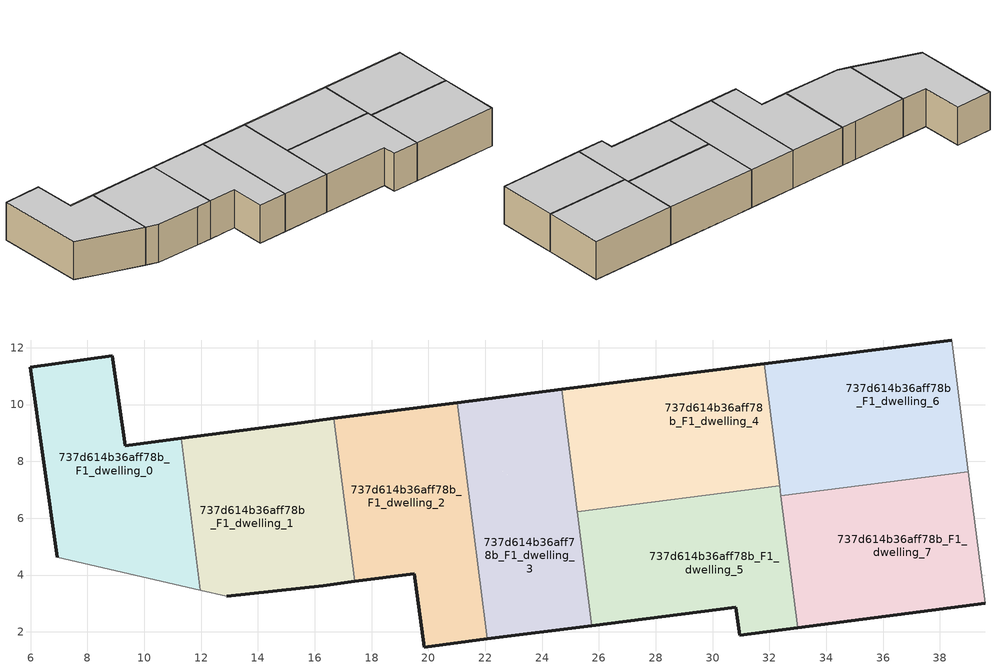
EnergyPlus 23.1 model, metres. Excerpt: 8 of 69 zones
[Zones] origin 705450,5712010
737d614b36aff78b_F1_dwelling_0
 floor to 737d614b36aff78b_F0_dwelling_0 (EU_floor_Construction): 9.27,4.09 11.53,7.01 11.3,8.81 9.33,8.55 8.87,11.71 6,11.31 6.94,4.63 z3
 floor to 737d614b36aff78b_F0_dwelling_1 (EU_floor_Construction): 11.98,3.46 11.53,7.01 9.27,4.09 z3
 wall outside (EU_wall_Construction): 6.94,4.63 6,11.31 8.87,11.71 9.33,8.55 11.3,8.81 z3:6
 wall to 737d614b36aff78b_F1_dwelling_1 (EU_wall_Construction): 11.3,8.81 11.98,3.46 z3:6
 wall adiabatic (EU_wall_Construction): 11.98,3.46 6.94,4.63 z3:6
 ceiling to 737d614b36aff78b_F2_dwelling_0 (EU_floor_Construction): 11.3,8.81 11.98,3.46 6.94,4.63 6,11.31 8.87,11.71 9.33,8.55 z6
737d614b36aff78b_F1_dwelling_1
 floor to 737d614b36aff78b_F0_dwelling_1 (EU_floor_Construction): 17.41,3.77 17.17,5.59 12.96,8.86 11.53,7.01 11.98,3.46 12.9,3.25 16.3,3.63 z3
 floor to 737d614b36aff78b_F0_dwelling_0 (EU_floor_Construction): 11.53,7.01 12.96,8.86 12.77,9 11.3,8.81 z3
 floor to 737d614b36aff78b_F0_dwelling_2 (EU_floor_Construction): 17.17,5.59 16.68,9.51 15.53,9.37 12.77,9 12.96,8.86 z3
 wall outside (EU_wall_Construction): 17.41,3.77 16.3,3.63 12.9,3.25 / 11.3,8.81 15.53,9.37 16.68,9.51 z3:6
 wall adiabatic (EU_wall_Construction): 12.9,3.25 11.98,3.46 z3:6
 wall to 737d614b36aff78b_F1_dwelling_2 (EU_wall_Construction): 16.68,9.51 17.41,3.77 z3:6
 ceiling to 737d614b36aff78b_F2_dwelling_1 (EU_floor_Construction): 16.68,9.51 17.41,3.77 16.3,3.63 12.9,3.25 11.98,3.46 11.3,8.81 15.53,9.37 z6
737d614b36aff78b_F1_dwelling_2
 floor to 737d614b36aff78b_F0_dwelling_2 (EU_floor_Construction): 19.56,3.63 21.51,6.14 21.17,8.77 19.72,9.9 16.68,9.51 17.17,5.59 19.22,4.01 19.51,4.05 z3
 floor to 737d614b36aff78b_F0_dwelling_1 (EU_floor_Construction): 19.22,4.01 17.17,5.59 17.41,3.77 z3
 floor to 737d614b36aff78b_F0_dwelling_3 (EU_floor_Construction): 22.07,1.75 21.51,6.14 19.56,3.63 19.85,1.47 z3
 floor to 737d614b36aff78b_F0_dwelling_4 (EU_floor_Construction): 21.17,8.77 21.01,10.06 19.72,9.9 z3
 wall outside (EU_wall_Construction): 16.68,9.51 21.01,10.06 / 22.07,1.75 19.85,1.47 19.51,4.05 17.41,3.77 z3:6
 wall to 737d614b36aff78b_F1_dwelling_3 (EU_wall_Construction): 21.01,10.06 22.07,1.75 z3:6
 ceiling to 737d614b36aff78b_F2_dwelling_2 (EU_floor_Construction): 21.01,10.06 22.07,1.75 19.85,1.47 19.51,4.05 17.41,3.77 16.68,9.51 z6
737d614b36aff78b_F1_dwelling_3
 floor to 737d614b36aff78b_F0_dwelling_3 (EU_floor_Construction): 25.75,2.22 25.32,5.56 22.66,7.62 21.51,6.14 22.07,1.75 z3
 floor to 737d614b36aff78b_F0_dwelling_2 (EU_floor_Construction): 21.51,6.14 22.66,7.62 21.17,8.77 z3
 floor to 737d614b36aff78b_F0_dwelling_4 (EU_floor_Construction): 25.32,5.56 24.69,10.53 21.01,10.06 21.17,8.77 z3
 wall outside (EU_wall_Construction): 21.01,10.06 24.69,10.53 / 25.75,2.22 22.07,1.75 z3:6
 wall to 737d614b36aff78b_F1_dwelling_4 (EU_wall_Construction): 24.69,10.53 25.24,6.23 z3:6
 wall to 737d614b36aff78b_F1_dwelling_5 (EU_wall_Construction): 25.24,6.23 25.75,2.22 z3:6
 ceiling to 737d614b36aff78b_F2_dwelling_3 (EU_floor_Construction): 24.69,10.53 25.75,2.22 22.07,1.75 21.01,10.06 z6
737d614b36aff78b_F1_dwelling_4
 floor to 737d614b36aff78b_F0_dwelling_4 (EU_floor_Construction): 28.24,6.62 29.41,8.12 26.08,10.7 24.69,10.53 25.24,6.24 z3
 floor to 737d614b36aff78b_F0_dwelling_6 (EU_floor_Construction): 32.36,7.14 31.81,11.43 26.08,10.7 30.91,6.96 z3
 floor to 737d614b36aff78b_F0_dwelling_5 (EU_floor_Construction): 30.91,6.96 29.41,8.12 28.24,6.62 z3
 wall outside (EU_wall_Construction): 24.69,10.53 31.81,11.43 z3:6
 wall to 737d614b36aff78b_F1_dwelling_5 (EU_wall_Construction): 32.36,7.14 25.24,6.24 z3:6
 wall to 737d614b36aff78b_F1_dwelling_6 (EU_wall_Construction): 31.81,11.43 32.36,7.14 z3:6
 ceiling to 737d614b36aff78b_F2_dwelling_4 (EU_floor_Construction): 31.81,11.43 32.36,7.14 25.24,6.24 24.69,10.53 z6
737d614b36aff78b_F1_dwelling_5
 floor to 737d614b36aff78b_F0_dwelling_5 (EU_floor_Construction): 32.99,2.15 32.54,5.69 30.91,6.96 28.24,6.62 26.63,4.54 29.08,2.65 30.82,2.87 30.95,1.88 z3
 floor to 737d614b36aff78b_F0_dwelling_3 (EU_floor_Construction): 29.08,2.65 25.32,5.56 25.75,2.22 z3
 floor to 737d614b36aff78b_F0_dwelling_6 (EU_floor_Construction): 32.54,5.69 32.36,7.14 30.91,6.96 z3
 floor to 737d614b36aff78b_F0_dwelling_4 (EU_floor_Construction): 26.63,4.54 28.24,6.62 25.24,6.24 25.32,5.56 z3
 wall outside (EU_wall_Construction): 32.99,2.15 30.95,1.88 30.82,2.87 25.75,2.22 z3:6
 wall to 737d614b36aff78b_F1_dwelling_7 (EU_wall_Construction): 32.4,6.79 32.99,2.15 z3:6
 wall to 737d614b36aff78b_F1_dwelling_6 (EU_wall_Construction): 32.36,7.14 32.4,6.79 z3:6
 ceiling to 737d614b36aff78b_F2_dwelling_5 (EU_floor_Construction): 32.36,7.14 32.99,2.15 30.95,1.88 30.82,2.87 25.75,2.22 25.24,6.24 z6
737d614b36aff78b_F1_dwelling_6
 floor to 737d614b36aff78b_F0_dwelling_6 (EU_floor_Construction): 34.41,7.05 35.78,8.81 32.31,11.5 31.81,11.43 32.4,6.79 z3
 floor to 737d614b36aff78b_F0_dwelling_7 (EU_floor_Construction): 37.53,7.45 35.78,8.81 34.41,7.05 z3
 floor to 737d614b36aff78b_F0_dwelling_8 (EU_floor_Construction): 39,7.63 38.41,12.27 32.31,11.5 37.54,7.45 z3
 wall outside (EU_wall_Construction): 31.81,11.43 38.41,12.27 z3:6
 wall to 737d614b36aff78b_F1_dwelling_7 (EU_wall_Construction): 39,7.63 32.4,6.79 z3:6
 wall to 737d614b36aff78b_F1_dwelling_8 (EU_wall_Construction): 38.41,12.27 39,7.64 z3:6
 ceiling to 737d614b36aff78b_F2_dwelling_6 (EU_floor_Construction): 38.41,12.27 39,7.63 32.4,6.79 31.81,11.43 z6
737d614b36aff78b_F1_dwelling_7
 floor to 737d614b36aff78b_F0_dwelling_7 (EU_floor_Construction): 39.59,3 39.18,6.17 37.53,7.45 34.41,7.05 33.06,5.3 36.53,2.61 z3
 floor to 737d614b36aff78b_F0_dwelling_5 (EU_floor_Construction): 36.53,2.61 32.54,5.69 32.99,2.15 z3
 floor to 737d614b36aff78b_F0_dwelling_8 (EU_floor_Construction): 39.18,6.17 39,7.63 37.54,7.45 z3
 floor to 737d614b36aff78b_F0_dwelling_6 (EU_floor_Construction): 33.06,5.3 34.41,7.05 32.4,6.79 32.54,5.69 z3
 wall outside (EU_wall_Construction): 39.59,3 32.99,2.15 z3:6
 wall to 737d614b36aff78b_F1_dwelling_9 (EU_wall_Construction): 39,7.63 39.59,3 z3:6
 ceiling to 737d614b36aff78b_F2_dwelling_7 (EU_floor_Construction): 39,7.63 39.59,3 32.99,2.15 32.4,6.79 z6
[Building]
EU S2 Campaign: North Axis=0; Terrain=City; Solar Distribution=FullExterior
[Site:Location]
London: Latitude=51.5; Longitude=-0.5; Time Zone=0; Elevation=25
[SizingPeriod:WeatherFileDays]
AnnualSizingPeriod: Begin Month=1; Begin Day of Month=1; End Month=12; End Day of Month=31; Day of Week for Start Day=Monday; Use Weather File Daylight Saving Period=No; Use Weather File Rain and Snow Indicators=No
[MATERIAL]
EU_InternalMass_Material: Roughness=MediumRough; Thickness=0.1; Conductivity=1; Density=1800; Specific Heat=900; Thermal Absorptance=0.9; Solar Absorptance=0.7; Visible Absorptance=0.7
[MATERIAL:NOMASS] Roughness=MediumRough; Thermal Absorptance=0.9; Solar Absorptance=0.7; Visible Absorptance=0.7
Name | Thermal Resistance
EU_wall_NoMass | 0.635353
EU_floor_NoMass | 1.96382
[CONSTRUCTION]
EU_wall_Construction: EU_wall_NoMass
EU_floor_Construction: EU_floor_NoMass
EU_InternalMass_Construction: EU_InternalMass_Material
[ZONE] Type=1; Multiplier=1; Ceiling Height=autocalculate; Floor Area=autocalculate; Part of Total Floor Area=Yes
Name | Volume
737d614b36aff78b_F1_dwelling_0 | 93.2402
737d614b36aff78b_F1_dwelling_1 | 93.241
737d614b36aff78b_F1_dwelling_2 | 93.2278
737d614b36aff78b_F1_dwelling_3 | 93.2351
737d614b36aff78b_F1_dwelling_4; 737d614b36aff78b_F1_dwelling_6 | 93.2336
737d614b36aff78b_F1_dwelling_5 | 93.2292
737d614b36aff78b_F1_dwelling_7 | 93.2476
[INTERNALMASS] Construction=EU_InternalMass_Construction
Name | Zone or ZoneList | Surface Area
737d614b36aff78b_F1_dwelling_0_EU_InternalMass | 737d614b36aff78b_F1_dwelling_0 | 31.0801
737d614b36aff78b_F1_dwelling_1_EU_InternalMass | 737d614b36aff78b_F1_dwelling_1 | 31.0803
737d614b36aff78b_F1_dwelling_2_EU_InternalMass | 737d614b36aff78b_F1_dwelling_2 | 31.0759
737d614b36aff78b_F1_dwelling_3_EU_InternalMass | 737d614b36aff78b_F1_dwelling_3 | 31.0783
737d614b36aff78b_F1_dwelling_4_EU_InternalMass | 737d614b36aff78b_F1_dwelling_4 | 31.0809
737d614b36aff78b_F1_dwelling_5_EU_InternalMass | 737d614b36aff78b_F1_dwelling_5 | 31.0765
737d614b36aff78b_F1_dwelling_6_EU_InternalMass | 737d614b36aff78b_F1_dwelling_6 | 31.0766
737d614b36aff78b_F1_dwelling_7_EU_InternalMass | 737d614b36aff78b_F1_dwelling_7 | 31.0822
[OTHEREQUIPMENT] Fuel Type=Electricity; Design Level Calculation Method=Watts/Area; Power per Zone Floor Area=1; Fraction Latent=0; Fraction Radiant=0; Fraction Lost=0; Carbon Dioxide Generation Rate=0; EndUse Subcategory=EU_Step8_InternalGains
Name | Zone or ZoneList or Space or SpaceList | Schedule
EU_Step8_InternalGain_737d614b36aff78b_F1_dwelling_0_f000 | 737d614b36aff78b_F1_dwelling_0 | EU_Step8_GainSchedule_737d614b36aff78b_F1_dwelling_0_f000
EU_Step8_InternalGain_737d614b36aff78b_F1_dwelling_1_f000 | 737d614b36aff78b_F1_dwelling_1 | EU_Step8_GainSchedule_737d614b36aff78b_F1_dwelling_1_f000
EU_Step8_InternalGain_737d614b36aff78b_F1_dwelling_2_f000 | 737d614b36aff78b_F1_dwelling_2 | EU_Step8_GainSchedule_737d614b36aff78b_F1_dwelling_2_f000
EU_Step8_InternalGain_737d614b36aff78b_F1_dwelling_3_f000 | 737d614b36aff78b_F1_dwelling_3 | EU_Step8_GainSchedule_737d614b36aff78b_F1_dwelling_3_f000
EU_Step8_InternalGain_737d614b36aff78b_F1_dwelling_4_f000 | 737d614b36aff78b_F1_dwelling_4 | EU_Step8_GainSchedule_737d614b36aff78b_F1_dwelling_4_f000
EU_Step8_InternalGain_737d614b36aff78b_F1_dwelling_5_f000 | 737d614b36aff78b_F1_dwelling_5 | EU_Step8_GainSchedule_737d614b36aff78b_F1_dwelling_5_f000
EU_Step8_InternalGain_737d614b36aff78b_F1_dwelling_6_f000 | 737d614b36aff78b_F1_dwelling_6 | EU_Step8_GainSchedule_737d614b36aff78b_F1_dwelling_6_f000
EU_Step8_InternalGain_737d614b36aff78b_F1_dwelling_7_f000 | 737d614b36aff78b_F1_dwelling_7 | EU_Step8_GainSchedule_737d614b36aff78b_F1_dwelling_7_f000
[ZONEVENTILATION:DESIGNFLOWRATE] Schedule=EU_AlwaysOn; Design Flow Rate Calculation Method=AirChanges/Hour; Air Changes per Hour=0.555504; Ventilation Type=Natural; Fan Pressure Rise=0; Fan Total Efficiency=1; Constant Term Coefficient=1; Temperature Term Coefficient=0; Velocity Term Coefficient=0; Velocity Squared Term Coefficient=0; Minimum Indoor Temperature=-100; Maximum Indoor Temperature=100; Delta Temperature=-100; Minimum Outdoor Temperature=-100; Maximum Outdoor Temperature=100; Maximum Wind Speed=40
Name | Zone or ZoneList or Space or SpaceList
EU_ConstantAir_737d614b36aff78b_F1_dwelling_0 | 737d614b36aff78b_F1_dwelling_0
EU_ConstantAir_737d614b36aff78b_F1_dwelling_1 | 737d614b36aff78b_F1_dwelling_1
EU_ConstantAir_737d614b36aff78b_F1_dwelling_2 | 737d614b36aff78b_F1_dwelling_2
EU_ConstantAir_737d614b36aff78b_F1_dwelling_3 | 737d614b36aff78b_F1_dwelling_3
EU_ConstantAir_737d614b36aff78b_F1_dwelling_4 | 737d614b36aff78b_F1_dwelling_4
EU_ConstantAir_737d614b36aff78b_F1_dwelling_5 | 737d614b36aff78b_F1_dwelling_5
EU_ConstantAir_737d614b36aff78b_F1_dwelling_6 | 737d614b36aff78b_F1_dwelling_6
EU_ConstantAir_737d614b36aff78b_F1_dwelling_7 | 737d614b36aff78b_F1_dwelling_7
[HVACTEMPLATE:ZONE:IDEALLOADSAIRSYSTEM] System Availability Schedule=EU_AlwaysOn; Maximum Heating Supply Air Temperature=50; Minimum Cooling Supply Air Temperature=13; Maximum Heating Supply Air Humidity Ratio=0.0156; Minimum Cooling Supply Air Humidity Ratio=0.0077; Heating Limit=NoLimit; Cooling Limit=NoLimit; Heating Availability Schedule=EU_AlwaysOn; Cooling Availability Schedule=EU_CoolingOff; Dehumidification Control Type=ConstantSensibleHeatRatio; Cooling Sensible Heat Ratio=0.7; Dehumidification Setpoint=60; Humidification Control Type=None; Humidification Setpoint=30; Outdoor Air Method=None; Outdoor Air Flow Rate per Person=0.00944; Outdoor Air Flow Rate per Zone Floor Area=0; Outdoor Air Flow Rate per Zone=0; Demand Controlled Ventilation Type=None; Outdoor Air Economizer Type=NoEconomizer; Heat Recovery Type=None; Sensible Heat Recovery Effectiveness=0.7; Latent Heat Recovery Effectiveness=0.65
Name | Template Thermostat
737d614b36aff78b_F1_dwelling_0 | EU_HeatOnly_737d614b36aff78b_F1_dwelling_0
737d614b36aff78b_F1_dwelling_1 | EU_HeatOnly_737d614b36aff78b_F1_dwelling_1
737d614b36aff78b_F1_dwelling_2 | EU_HeatOnly_737d614b36aff78b_F1_dwelling_2
737d614b36aff78b_F1_dwelling_3 | EU_HeatOnly_737d614b36aff78b_F1_dwelling_3
737d614b36aff78b_F1_dwelling_4 | EU_HeatOnly_737d614b36aff78b_F1_dwelling_4
737d614b36aff78b_F1_dwelling_5 | EU_HeatOnly_737d614b36aff78b_F1_dwelling_5
737d614b36aff78b_F1_dwelling_6 | EU_HeatOnly_737d614b36aff78b_F1_dwelling_6
737d614b36aff78b_F1_dwelling_7 | EU_HeatOnly_737d614b36aff78b_F1_dwelling_7
[SIZING:ZONE] Zone Cooling Design Supply Air Temperature Input Method=SupplyAirTemperature; Zone Cooling Design Supply Air Temperature=13; Zone Heating Design Supply Air Temperature Input Method=SupplyAirTemperature; Zone Heating Design Supply Air Temperature=50; Zone Cooling Design Supply Air Humidity Ratio=0.008; Zone Heating Design Supply Air Humidity Ratio=0.008; Cooling Design Air Flow Method=DesignDay; Cooling Design Air Flow Rate=0; Cooling Minimum Air Flow per Zone Floor Area=0.000762; Cooling Minimum Air Flow=0; Cooling Minimum Air Flow Fraction=0.2; Heating Design Air Flow Method=DesignDay; Heating Design Air Flow Rate=0; Heating Maximum Air Flow per Zone Floor Area=0.002032; Heating Maximum Air Flow=0.141576; Heating Maximum Air Flow Fraction=0.3; Account for Dedicated Outdoor Air System=No; Dedicated Outdoor Air System Control Strategy=NeutralSupplyAir; Dedicated Outdoor Air Low Setpoint Temperature for Design=autosize; Dedicated Outdoor Air High Setpoint Temperature for Design=autosize; Zone Load Sizing Method=Sensible Load Only No Latent Load; Zone Latent Cooling Design Supply Air Humidity Ratio Input Method=HumidityRatioDifference; Zone Cooling Design Supply Air Humidity Ratio Difference=0.005; Zone Latent Heating Design Supply Air Humidity Ratio Input Method=HumidityRatioDifference; Zone Humidification Design Supply Air Humidity Ratio Difference=0.005
737d614b36aff78b_F1_dwelling_0; 737d614b36aff78b_F1_dwelling_1; 737d614b36aff78b_F1_dwelling_2; 737d614b36aff78b_F1_dwelling_3; 737d614b36aff78b_F1_dwelling_4; 737d614b36aff78b_F1_dwelling_5; 737d614b36aff78b_F1_dwelling_6; 737d614b36aff78b_F1_dwelling_7
[SCHEDULE:CONSTANT]
Name | Hourly Value
EU_AlwaysOn | 1
EU_CoolingOff | 0
[SCHEDULE:FILE] Column Number=1; Rows to Skip at Top=0; Number of Hours of Data=8760; Column Separator=Comma; Interpolate to Timestep=No; Minutes per Item=60; Adjust Schedule for Daylight Savings=Yes
Name | File
EU_Step8_GainSchedule_737d614b36aff78b_F1_dwelling_0_f000 | ../../schedules/737d614b36aff78b/737d614b36aff78b_F1_dwelling_0_f000_gain.csv
EU_Step8_GainSchedule_737d614b36aff78b_F1_dwelling_1_f000 | ../../schedules/737d614b36aff78b/737d614b36aff78b_F1_dwelling_1_f000_gain.csv
EU_Step8_GainSchedule_737d614b36aff78b_F1_dwelling_2_f000 | ../../schedules/737d614b36aff78b/737d614b36aff78b_F1_dwelling_2_f000_gain.csv
EU_Step8_GainSchedule_737d614b36aff78b_F1_dwelling_3_f000 | ../../schedules/737d614b36aff78b/737d614b36aff78b_F1_dwelling_3_f000_gain.csv
EU_Step8_GainSchedule_737d614b36aff78b_F1_dwelling_4_f000 | ../../schedules/737d614b36aff78b/737d614b36aff78b_F1_dwelling_4_f000_gain.csv
EU_Step8_GainSchedule_737d614b36aff78b_F1_dwelling_5_f000 | ../../schedules/737d614b36aff78b/737d614b36aff78b_F1_dwelling_5_f000_gain.csv
EU_Step8_GainSchedule_737d614b36aff78b_F1_dwelling_6_f000 | ../../schedules/737d614b36aff78b/737d614b36aff78b_F1_dwelling_6_f000_gain.csv
EU_Step8_GainSchedule_737d614b36aff78b_F1_dwelling_7_f000 | ../../schedules/737d614b36aff78b/737d614b36aff78b_F1_dwelling_7_f000_gain.csv
